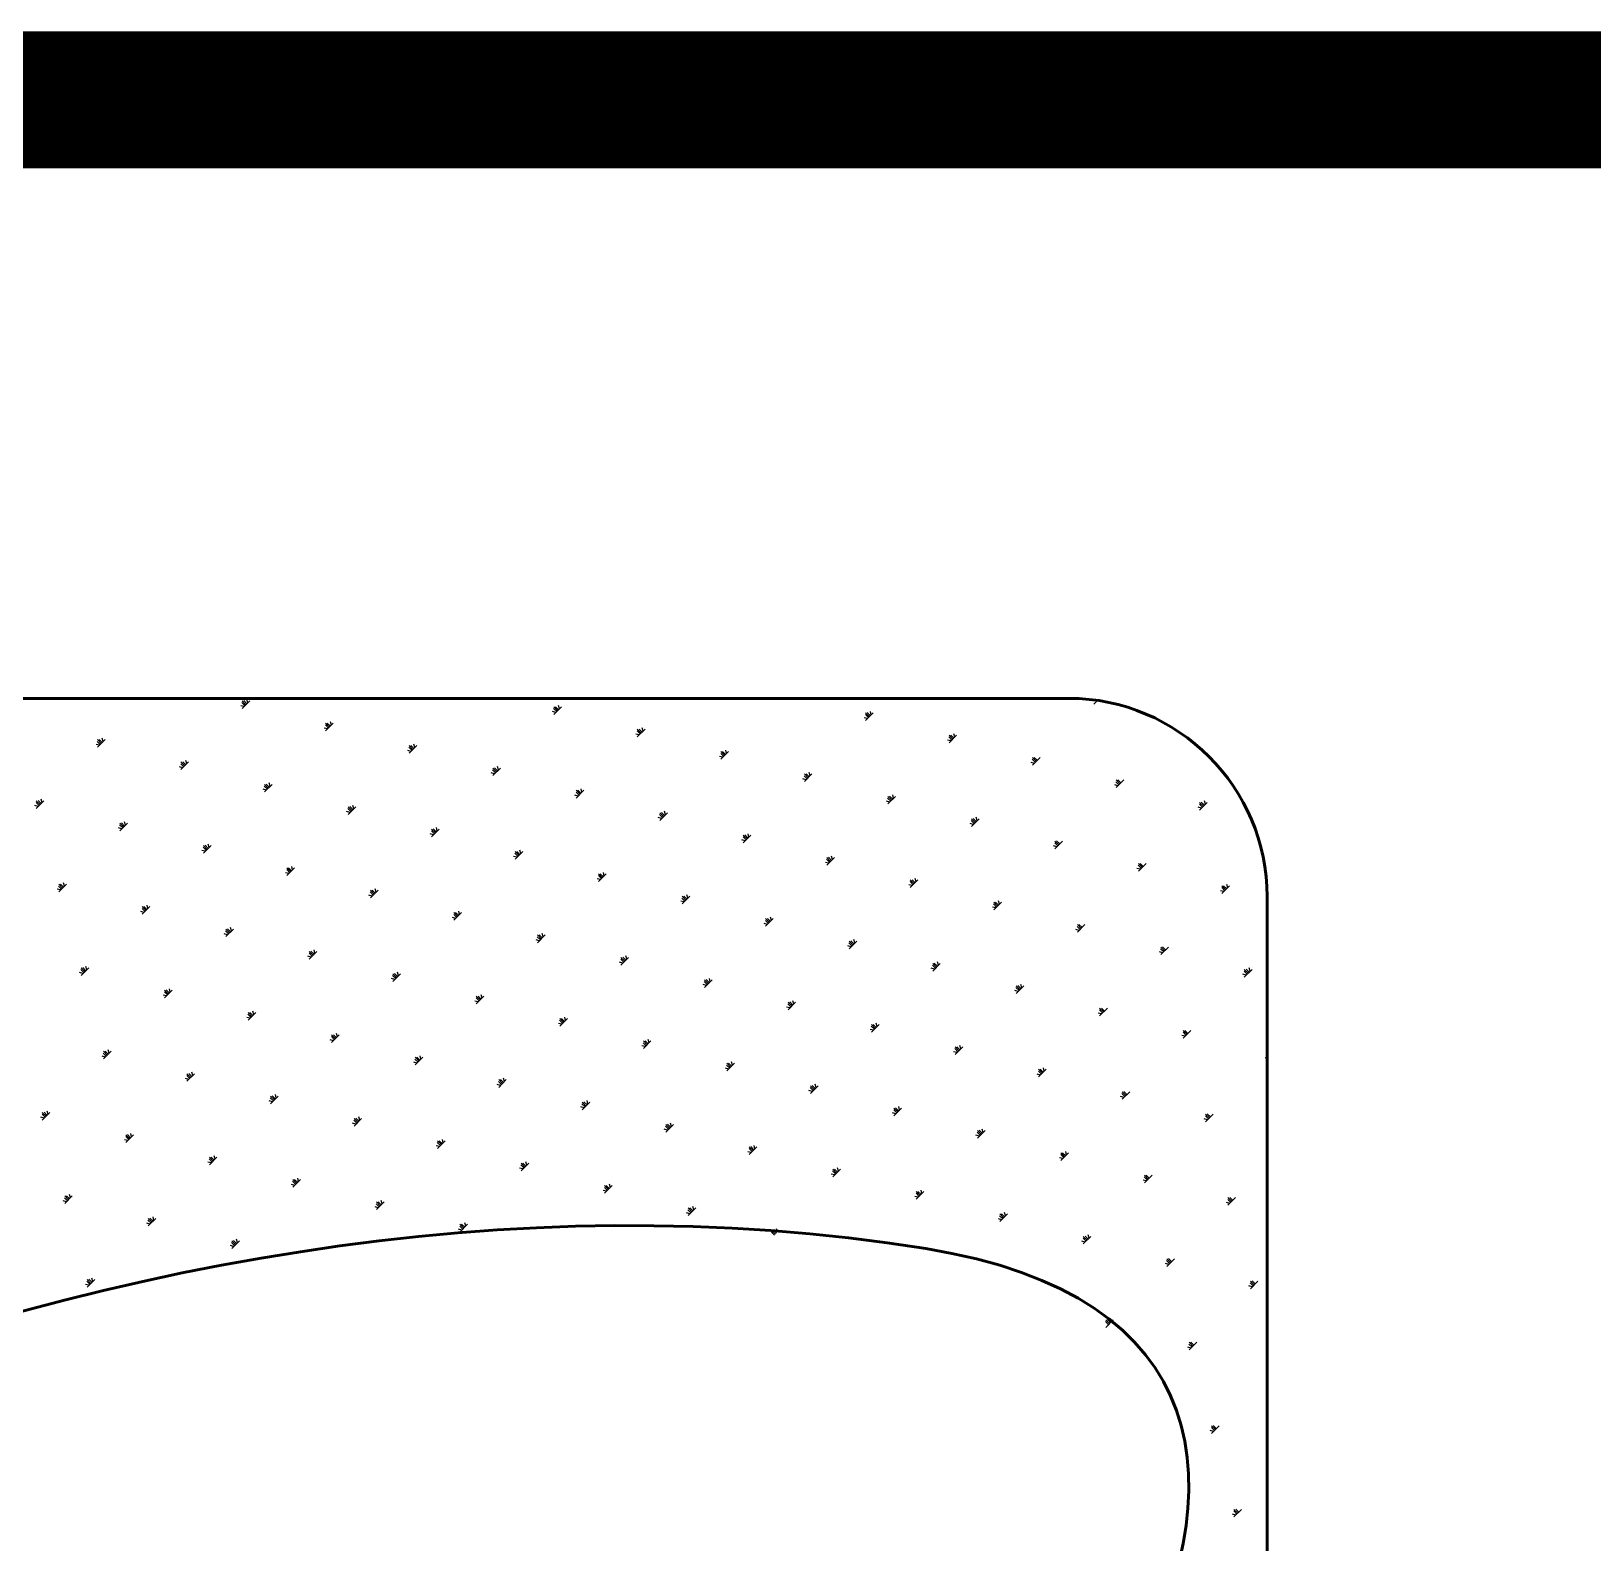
# Model space of a CAD drawing. Extents: x 54907 to 703237, y -798661 to -546661.
# Drawn here: x 250329 to 252036, y -738738 to -737086 of the extents above; entities that cross this region are included whole.
import ezdxf

# ---------------------------------------------------------------- set-up
doc = ezdxf.new("R2010")
doc.units = 0
doc.header["$LTSCALE"] = 1000
doc.header["$MEASUREMENT"] = 0
doc.layers.add('PUB_TITLE', color=4, linetype='Continuous')

msp = doc.modelspace()

# ---------------------------------------------------------------- linework, layer by layer
at = {"layer": 'PUB_TITLE', "color": 4}
for p, q in [((250561.5, -737824.5), (250557.8, -737823.5)), ((250562.5, -737823.4), (250559.2, -737820.1)), ((250563.5, -737822.4), (250559.4, -737818.2)), ((250559.4, -737826.6), (250567.7, -737818.2)), ((250564.6, -737821.3), (250561.2, -737818)), ((250565.6, -737820.3), (250564.7, -737816.6)), ((250902.1, -737831), (250898.5, -737830)), ((250903.2, -737830), (250899.8, -737826.6)), ((250904.2, -737828.9), (250900, -737824.8)), ((250900, -737833.1), (250908.4, -737824.8)), ((250905.2, -737827.9), (250901.9, -737824.6)), ((250906.3, -737826.9), (250905.3, -737823.2)), ((251244.9, -737835.5), (251240.7, -737831.3)), ((251240.7, -737839.7), (251249, -737831.3)), ((251245.9, -737834.4), (251242.6, -737831.1)), ((251247, -737833.4), (251246, -737829.8)), ((251490.1, -737821.8), (251494.1, -737817.7)), ((251493.2, -737818.6), (251492, -737817.4)), ((250652.7, -737848.9), (250649.1, -737848)), ((250653.8, -737847.9), (250650.4, -737844.5)), ((250654.8, -737846.8), (250650.6, -737842.7)), ((250650.6, -737851), (250659, -737842.7)), ((250655.9, -737845.8), (250652.5, -737842.5)), ((250656.9, -737844.8), (250655.9, -737841.1)), ((250995.5, -737853.4), (250991.3, -737849.2)), ((250991.3, -737857.6), (250999.7, -737849.2)), ((250996.5, -737852.4), (250993.2, -737849)), ((250997.6, -737851.3), (250996.6, -737847.7)), ((251242.8, -737837.6), (251239.1, -737836.6)), ((251243.8, -737836.5), (251240.5, -737833.2)), ((250403.4, -737866.8), (250399.7, -737865.9)), ((250404.4, -737865.8), (250401.1, -737862.5)), ((250405.4, -737864.7), (250401.3, -737860.6)), ((250401.3, -737868.9), (250409.6, -737860.6)), ((250406.5, -737863.7), (250403.1, -737860.4)), ((250407.5, -737862.7), (250406.5, -737859)), ((250748.2, -737869.2), (250747.2, -737865.6)), ((250993.4, -737855.5), (250989.7, -737854.5)), ((250994.4, -737854.4), (250991.1, -737851.1)), ((251334.1, -737862), (251330.4, -737861.1)), ((251335.1, -737861), (251331.8, -737857.7)), ((251336.1, -737860), (251332, -737855.8)), ((251332, -737864.1), (251340.3, -737855.8)), ((251337.2, -737858.9), (251333.8, -737855.6)), ((251338.2, -737857.9), (251337.3, -737854.2)), ((250498.8, -737887.1), (250497.8, -737883.5)), ((250744, -737873.4), (250740.4, -737872.4)), ((250745.1, -737872.3), (250741.7, -737869)), ((250746.1, -737871.3), (250741.9, -737867.1)), ((250741.9, -737875.5), (250750.3, -737867.1)), ((250747.1, -737870.3), (250743.8, -737866.9)), ((251084.7, -737879.9), (251081, -737879)), ((251085.7, -737878.9), (251082.4, -737875.6)), ((251086.8, -737877.9), (251082.6, -737873.7)), ((251082.6, -737882), (251090.9, -737873.7)), ((251087.8, -737876.8), (251084.5, -737873.5)), ((251088.9, -737875.8), (251087.9, -737872.1)), ((251426.4, -737885.5), (251423, -737882.1)), ((251427.4, -737884.4), (251423.2, -737880.2)), ((251423.2, -737888.6), (251431.6, -737880.2)), ((251428.5, -737883.4), (251425.1, -737880)), ((250494.6, -737891.3), (250491, -737890.3)), ((250495.7, -737890.3), (250492.3, -737886.9)), ((250496.7, -737889.2), (250492.5, -737885)), ((250492.5, -737893.4), (250500.9, -737885)), ((250497.8, -737888.2), (250494.4, -737884.8)), ((250835.3, -737897.8), (250831.6, -737896.9)), ((250836.3, -737896.8), (250833, -737893.5)), ((250837.4, -737895.8), (250833.2, -737891.6)), ((250833.2, -737899.9), (250841.6, -737891.6)), ((250838.4, -737894.7), (250835.1, -737891.4)), ((250839.5, -737893.7), (250838.5, -737890)), ((251177, -737903.4), (251173.7, -737900)), ((251178, -737902.3), (251173.9, -737898.1)), ((251173.9, -737906.5), (251182.2, -737898.1)), ((251179.1, -737901.3), (251175.7, -737897.9)), ((251180.1, -737900.2), (251179.2, -737896.6)), ((251425.3, -737886.5), (251421.7, -737885.5)), ((250585.9, -737915.8), (250582.3, -737914.8)), ((250587, -737914.7), (250583.6, -737911.4)), ((250588, -737913.7), (250583.8, -737909.5)), ((250583.8, -737917.8), (250592.2, -737909.5)), ((250589, -737912.6), (250585.7, -737909.3)), ((250590.1, -737911.6), (250589.1, -737907.9)), ((250928.7, -737920.2), (250924.5, -737916)), ((250924.5, -737924.4), (250932.8, -737916)), ((250929.7, -737919.2), (250926.4, -737915.8)), ((250930.7, -737918.1), (250929.8, -737914.5)), ((251176, -737904.4), (251172.3, -737903.4)), ((251516.6, -737911), (251513, -737910)), ((251517.7, -737909.9), (251514.3, -737906.6)), ((251518.7, -737908.9), (251514.5, -737904.7)), ((251514.5, -737913), (251522.9, -737904.7)), ((251519.7, -737907.8), (251516.4, -737904.5)), ((250336.5, -737933.7), (250332.9, -737932.7)), ((250337.6, -737932.6), (250334.2, -737929.3)), ((250338.6, -737931.6), (250334.4, -737927.4)), ((250334.4, -737935.7), (250342.8, -737927.4)), ((250339.7, -737930.5), (250336.3, -737927.2)), ((250340.7, -737929.5), (250339.7, -737925.8)), ((250679.3, -737938.1), (250675.1, -737933.9)), ((250675.1, -737942.3), (250683.5, -737933.9)), ((250680.3, -737937.1), (250677, -737933.7)), ((250681.4, -737936), (250680.4, -737932.4)), ((250926.6, -737922.3), (250922.9, -737921.3)), ((250927.6, -737921.3), (250924.3, -737917.9)), ((251267.2, -737928.9), (251263.6, -737927.9)), ((251268.3, -737927.8), (251264.9, -737924.5)), ((251269.3, -737926.8), (251265.1, -737922.6)), ((251265.1, -737930.9), (251273.5, -737922.6)), ((251270.4, -737925.7), (251267, -737922.4)), ((251271.4, -737924.7), (251270.4, -737921)), ((251607.9, -737935.4), (251604.2, -737934.4)), ((251608.9, -737934.4), (251605.6, -737931)), ((251610, -737933.3), (251605.8, -737929.2)), ((251605.8, -737937.5), (251614.2, -737929.2)), ((251611, -737932.3), (251607.7, -737928.9)), ((251612.1, -737931.2), (251611.1, -737927.6)), ((250429.9, -737956), (250425.7, -737951.9)), ((250425.7, -737960.2), (250434.1, -737951.9)), ((250430.9, -737955), (250427.6, -737951.6)), ((250432, -737953.9), (250431, -737950.3)), ((250677.2, -737940.2), (250673.5, -737939.2)), ((250678.2, -737939.2), (250674.9, -737935.8)), ((251017.9, -737946.8), (251014.2, -737945.8)), ((251018.9, -737945.7), (251015.6, -737942.4)), ((251019.9, -737944.7), (251015.8, -737940.5)), ((251015.8, -737948.9), (251024.1, -737940.5)), ((251021, -737943.6), (251017.6, -737940.3)), ((251022, -737942.6), (251021.1, -737938.9)), ((251359.6, -737952.3), (251356.2, -737948.9)), ((251360.6, -737951.2), (251356.4, -737947.1)), ((251356.4, -737955.4), (251364.8, -737947.1)), ((251361.6, -737950.2), (251358.3, -737946.8)), ((251362.7, -737949.1), (251361.7, -737945.5)), ((250427.8, -737958.1), (250424.2, -737957.1)), ((250428.9, -737957.1), (250425.5, -737953.7)), ((250768.5, -737964.7), (250764.8, -737963.7)), ((250769.5, -737963.6), (250766.2, -737960.3)), ((250770.6, -737962.6), (250766.4, -737958.4)), ((250766.4, -737966.8), (250774.7, -737958.4)), ((250771.6, -737961.5), (250768.3, -737958.2)), ((250772.6, -737960.5), (250771.7, -737956.8)), ((251110.2, -737970.2), (251106.8, -737966.8)), ((251111.2, -737969.1), (251107, -737965)), ((251107, -737973.3), (251115.4, -737965)), ((251112.3, -737968.1), (251108.9, -737964.8)), ((251113.3, -737967), (251112.3, -737963.4)), ((251358.5, -737953.3), (251354.9, -737952.3)), ((250519.1, -737982.6), (250515.4, -737981.6)), ((250520.1, -737981.5), (250516.8, -737978.2)), ((250521.2, -737980.5), (250517, -737976.3)), ((250517, -737984.7), (250525.4, -737976.3)), ((250522.2, -737979.4), (250518.9, -737976.1)), ((250523.3, -737978.4), (250522.3, -737974.7)), ((250860.8, -737988.1), (250857.5, -737984.7)), ((250861.8, -737987), (250857.7, -737982.9)), ((250857.7, -737991.2), (250866, -737982.9)), ((250862.9, -737986), (250859.5, -737982.7)), ((250863.9, -737985), (250862.9, -737981.3)), ((251109.1, -737971.2), (251105.5, -737970.2)), ((251449.8, -737977.8), (251446.1, -737976.8)), ((251450.8, -737976.7), (251447.5, -737973.4)), ((251451.9, -737975.7), (251447.7, -737971.5)), ((251447.7, -737979.9), (251456.1, -737971.5)), ((251452.9, -737974.6), (251449.6, -737971.3)), ((250611.4, -738006), (250608.1, -738002.6)), ((250612.5, -738004.9), (250608.3, -738000.8)), ((250608.3, -738009.1), (250616.6, -738000.8)), ((250613.5, -738003.9), (250610.2, -738000.6)), ((250614.5, -738002.9), (250613.6, -737999.2)), ((250859.8, -737989.1), (250856.1, -737988.2)), ((251200.4, -737995.7), (251196.8, -737994.7)), ((251201.5, -737994.6), (251198.1, -737991.3)), ((251202.5, -737993.6), (251198.3, -737989.4)), ((251198.3, -737997.8), (251206.7, -737989.4)), ((251203.5, -737992.6), (251200.2, -737989.2)), ((251204.6, -737991.5), (251203.6, -737987.9)), ((251541.1, -738002.2), (251537.4, -738001.3)), ((251542.1, -738001.2), (251538.8, -737997.9)), ((251543.2, -738000.1), (251539, -737996)), ((251539, -738004.3), (251547.3, -737996)), ((251544.2, -737999.1), (251540.9, -737995.8)), ((250363.1, -738022.9), (250358.9, -738018.7)), ((250358.9, -738027), (250367.3, -738018.7)), ((250364.1, -738021.8), (250360.8, -738018.5)), ((250365.2, -738020.8), (250364.2, -738017.1)), ((250610.4, -738007), (250606.7, -738006.1)), ((250951, -738013.6), (250947.4, -738012.6)), ((250952.1, -738012.5), (250948.7, -738009.2)), ((250953.1, -738011.5), (250948.9, -738007.3)), ((250948.9, -738015.7), (250957.3, -738007.3)), ((250954.2, -738010.5), (250950.8, -738007.1)), ((250955.2, -738009.4), (250954.2, -738005.8)), ((251291.7, -738020.1), (251288, -738019.2)), ((251292.7, -738019.1), (251289.4, -738015.8)), ((251293.8, -738018.1), (251289.6, -738013.9)), ((251289.6, -738022.2), (251298, -738013.9)), ((251294.8, -738017), (251291.5, -738013.7)), ((251295.9, -738016), (251294.9, -738012.3)), ((251635.5, -738023.6), (251632.1, -738020.2)), ((251636.5, -738022.5), (251635.6, -738018.9)), ((250361, -738024.9), (250357.3, -738024)), ((250362, -738023.9), (250358.7, -738020.6)), ((250701.6, -738031.5), (250698, -738030.5)), ((250702.7, -738030.4), (250699.4, -738027.1)), ((250703.7, -738029.4), (250699.6, -738025.2)), ((250699.6, -738033.6), (250707.9, -738025.2)), ((250704.8, -738028.4), (250701.4, -738025)), ((250705.8, -738027.3), (250704.8, -738023.7)), ((251042.3, -738038), (251038.7, -738037.1)), ((251043.4, -738037), (251040, -738033.7)), ((251044.4, -738036), (251040.2, -738031.8)), ((251040.2, -738040.1), (251048.6, -738031.8)), ((251045.4, -738034.9), (251042.1, -738031.6)), ((251046.5, -738033.9), (251045.5, -738030.2)), ((251387.1, -738040.4), (251386.2, -738036.8)), ((251632.4, -738026.7), (251628.7, -738025.7)), ((251633.4, -738025.7), (251630.1, -738022.3)), ((251634.4, -738024.6), (251630.3, -738020.4)), ((251630.3, -738028.8), (251638.6, -738020.4)), ((250452.3, -738049.4), (250448.6, -738048.4)), ((250453.3, -738048.4), (250450, -738045)), ((250454.4, -738047.3), (250450.2, -738043.1)), ((250450.2, -738051.5), (250458.5, -738043.1)), ((250455.4, -738046.3), (250452.1, -738042.9)), ((250456.4, -738045.2), (250455.5, -738041.6)), ((250794, -738054.9), (250790.6, -738051.6)), ((250795, -738053.9), (250790.8, -738049.7)), ((250790.8, -738058), (250799.2, -738049.7)), ((250796.1, -738052.8), (250792.7, -738049.5)), ((250797.1, -738051.8), (250796.1, -738048.1)), ((251383, -738044.6), (251379.3, -738043.6)), ((251384, -738043.6), (251380.7, -738040.2)), ((251385.1, -738042.5), (251380.9, -738038.3)), ((251380.9, -738046.7), (251389.2, -738038.3)), ((251386.1, -738041.5), (251382.8, -738038.1)), ((250544.6, -738072.8), (250541.3, -738069.5)), ((250545.6, -738071.8), (250541.5, -738067.6)), ((250541.5, -738075.9), (250549.8, -738067.6)), ((250546.7, -738070.7), (250543.3, -738067.4)), ((250547.7, -738069.7), (250546.7, -738066)), ((250792.9, -738056), (250789.3, -738055)), ((251133.6, -738062.5), (251129.9, -738061.5)), ((251134.6, -738061.5), (251131.3, -738058.1)), ((251135.7, -738060.4), (251131.5, -738056.2)), ((251131.5, -738064.6), (251139.9, -738056.2)), ((251136.7, -738059.4), (251133.4, -738056)), ((251137.8, -738058.3), (251136.8, -738054.7)), ((251474.3, -738069.1), (251470.6, -738068.1)), ((251475.3, -738068), (251472, -738064.7)), ((251476.3, -738067), (251472.2, -738062.8)), ((251472.2, -738071.1), (251480.5, -738062.8)), ((251477.4, -738065.9), (251474, -738062.6)), ((250543.5, -738073.9), (250539.9, -738072.9)), ((250884.2, -738080.4), (250880.6, -738079.4)), ((250885.3, -738079.4), (250881.9, -738076)), ((250886.3, -738078.3), (250882.1, -738074.1)), ((250882.1, -738082.5), (250890.5, -738074.1)), ((250887.3, -738077.3), (250884, -738073.9)), ((250888.4, -738076.2), (250887.4, -738072.6)), ((251224.9, -738087), (251221.2, -738086)), ((251225.9, -738085.9), (251222.6, -738082.6)), ((251227, -738084.9), (251222.8, -738080.7)), ((251222.8, -738089.1), (251231.1, -738080.7)), ((251228, -738083.8), (251224.7, -738080.5)), ((251229, -738082.8), (251228.1, -738079.1)), ((251567.6, -738091.4), (251563.4, -738087.3)), ((251563.4, -738095.6), (251571.8, -738087.3)), ((251568.7, -738090.4), (251565.3, -738087)), ((250634.8, -738098.3), (250631.2, -738097.3)), ((250635.9, -738097.3), (250632.5, -738093.9)), ((250636.9, -738096.2), (250632.7, -738092)), ((250632.7, -738100.4), (250641.1, -738092)), ((250638, -738095.2), (250634.6, -738091.8)), ((250639, -738094.1), (250638, -738090.5)), ((250975.5, -738104.9), (250971.8, -738103.9)), ((250976.5, -738103.8), (250973.2, -738100.5)), ((250977.6, -738102.8), (250973.4, -738098.6)), ((250973.4, -738107), (250981.8, -738098.6)), ((250978.6, -738101.7), (250975.3, -738098.4)), ((250979.7, -738100.7), (250978.7, -738097)), ((251318.2, -738109.3), (251314.1, -738105.2)), ((251314.1, -738113.5), (251322.4, -738105.2)), ((251319.3, -738108.3), (251315.9, -738104.9)), ((251320.3, -738107.2), (251319.3, -738103.6)), ((251565.5, -738093.5), (251561.9, -738092.5)), ((251566.6, -738092.5), (251563.2, -738089.1)), ((250385.4, -738116.2), (250381.8, -738115.2)), ((250386.5, -738115.2), (250383.1, -738111.8)), ((250387.5, -738114.1), (250383.4, -738110)), ((250383.4, -738118.3), (250391.7, -738110)), ((250388.6, -738113.1), (250385.2, -738109.7)), ((250389.6, -738112), (250388.6, -738108.4)), ((250726.1, -738122.8), (250722.5, -738121.8)), ((250727.2, -738121.7), (250723.8, -738118.4)), ((250728.2, -738120.7), (250724, -738116.5)), ((250724, -738124.9), (250732.4, -738116.5)), ((250729.2, -738119.6), (250725.9, -738116.3)), ((250730.3, -738118.6), (250729.3, -738114.9)), ((251070.9, -738125.1), (251070, -738121.5)), ((251316.2, -738111.4), (251312.5, -738110.4)), ((251317.2, -738110.4), (251313.9, -738107)), ((251656.8, -738118), (251653.2, -738117)), ((251657.9, -738116.9), (251654.5, -738113.6)), ((251658.9, -738115.9), (251654.7, -738111.7)), ((251654.7, -738120.1), (251663.1, -738111.7)), ((251659.9, -738114.8), (251656.6, -738111.5)), ((251661, -738113.8), (251660, -738110.1)), ((250476.7, -738140.7), (250473.1, -738139.7)), ((250477.8, -738139.6), (250474.4, -738136.3)), ((250478.8, -738138.6), (250474.6, -738134.4)), ((250474.6, -738142.8), (250483, -738134.4)), ((250479.9, -738137.5), (250476.5, -738134.2)), ((250480.9, -738136.5), (250479.9, -738132.8)), ((250821.6, -738143.1), (250820.6, -738139.4)), ((251066.8, -738129.3), (251063.1, -738128.3)), ((251067.8, -738128.3), (251064.5, -738124.9)), ((251068.9, -738127.2), (251064.7, -738123.1)), ((251064.7, -738131.4), (251073, -738123.1)), ((251069.9, -738126.2), (251066.6, -738122.9)), ((251407.4, -738135.9), (251403.8, -738134.9)), ((251408.5, -738134.8), (251405.1, -738131.5)), ((251409.5, -738133.8), (251405.3, -738129.6)), ((251405.3, -738138), (251413.7, -738129.6)), ((251410.6, -738132.7), (251407.2, -738129.4)), ((251411.6, -738131.7), (251410.6, -738128.1)), ((250817.4, -738147.2), (250813.7, -738146.3)), ((250818.4, -738146.2), (250815.1, -738142.8)), ((250819.5, -738145.1), (250815.3, -738141)), ((250815.3, -738149.3), (250823.7, -738141)), ((250820.5, -738144.1), (250817.2, -738140.8)), ((251158, -738153.8), (251154.4, -738152.8)), ((251159.1, -738152.7), (251155.8, -738149.4)), ((251160.1, -738151.7), (251156, -738147.5)), ((251156, -738155.9), (251164.3, -738147.5)), ((251161.2, -738150.7), (251157.8, -738147.3)), ((251162.2, -738149.6), (251161.2, -738146)), ((251499.8, -738159.3), (251496.4, -738156)), ((251500.8, -738158.2), (251496.6, -738154.1)), ((251496.6, -738162.4), (251505, -738154.1)), ((251501.8, -738157.2), (251498.5, -738153.9)), ((250568, -738165.1), (250564.4, -738164.2)), ((250569.1, -738164.1), (250565.7, -738160.8)), ((250570.1, -738163), (250565.9, -738158.9)), ((250565.9, -738167.2), (250574.3, -738158.9)), ((250571.1, -738162), (250567.8, -738158.7)), ((250572.2, -738161), (250571.2, -738157.3)), ((250908.7, -738171.7), (250905, -738170.7)), ((250909.7, -738170.6), (250906.4, -738167.3)), ((250910.8, -738169.6), (250906.6, -738165.4)), ((250906.6, -738173.8), (250914.9, -738165.4)), ((250911.8, -738168.6), (250908.5, -738165.2)), ((250912.8, -738167.5), (250911.9, -738163.9)), ((251251.4, -738176.2), (251247.2, -738172)), ((251247.2, -738180.3), (251255.6, -738172)), ((251252.5, -738175.1), (251249.1, -738171.8)), ((251253.5, -738174.1), (251252.5, -738170.4)), ((251498.7, -738160.3), (251495.1, -738159.4)), ((250659.3, -738189.6), (250655.6, -738188.6)), ((250660.3, -738188.5), (250657, -738185.2)), ((250661.4, -738187.5), (250657.2, -738183.3)), ((250657.2, -738191.7), (250665.6, -738183.3)), ((250662.4, -738186.5), (250659.1, -738183.1)), ((250663.5, -738185.4), (250662.5, -738181.8)), ((251002, -738194.1), (250997.9, -738189.9)), ((250997.9, -738198.2), (251006.2, -738189.9)), ((251003.1, -738193), (250999.7, -738189.7)), ((251004.1, -738192), (251003.1, -738188.3)), ((251249.3, -738178.2), (251245.7, -738177.3)), ((251250.4, -738177.2), (251247, -738173.9)), ((251590, -738184.8), (251586.3, -738183.8)), ((251591, -738183.8), (251587.7, -738180.4)), ((251592.1, -738182.7), (251587.9, -738178.5)), ((251587.9, -738186.9), (251596.3, -738178.5)), ((251593.1, -738181.7), (251589.8, -738178.3)), ((250409.9, -738207.5), (250406.3, -738206.5)), ((250410.9, -738206.5), (250407.6, -738203.1)), ((250412, -738205.4), (250407.8, -738201.2)), ((250407.8, -738209.6), (250416.2, -738201.2)), ((250413, -738204.4), (250409.7, -738201)), ((250414.1, -738203.3), (250413.1, -738199.7)), ((250752.7, -738212), (250748.5, -738207.8)), ((250748.5, -738216.1), (250756.8, -738207.8)), ((250753.7, -738210.9), (250750.4, -738207.6)), ((250754.7, -738209.9), (250753.8, -738206.2)), ((250999.9, -738196.1), (250996.3, -738195.2)), ((251001, -738195.1), (250997.7, -738191.8)), ((251340.6, -738202.7), (251337, -738201.7)), ((251341.7, -738201.7), (251338.3, -738198.3)), ((251342.7, -738200.6), (251338.5, -738196.4)), ((251338.5, -738204.8), (251346.9, -738196.4)), ((251343.7, -738199.6), (251340.4, -738196.2)), ((251344.8, -738198.5), (251343.8, -738194.9)), ((251679.7, -738205.6), (251679, -738204.9)), ((251679.7, -738203.6), (251679.2, -738203)), ((250505.4, -738227.8), (250504.4, -738224.1)), ((250750.6, -738214.1), (250746.9, -738213.1)), ((250751.6, -738213), (250748.3, -738209.7)), ((251091.2, -738220.6), (251087.6, -738219.6)), ((251092.3, -738219.6), (251088.9, -738216.2)), ((251093.3, -738218.5), (251089.1, -738214.3)), ((251089.1, -738222.7), (251097.5, -738214.3)), ((251094.4, -738217.5), (251091, -738214.1)), ((251095.4, -738216.4), (251094.4, -738212.8)), ((251432.9, -738226.1), (251429.6, -738222.8)), ((251434, -738225.1), (251429.8, -738220.9)), ((251429.8, -738229.2), (251438.2, -738220.9)), ((251435, -738224), (251431.7, -738220.7)), ((251436.1, -738223), (251435.1, -738219.3)), ((251679.7, -738208.8), (251677.6, -738208.3)), ((251679.2, -738211.3), (251679.7, -738210.8)), ((250501.2, -738232), (250497.5, -738231)), ((250502.2, -738230.9), (250498.9, -738227.6)), ((250503.3, -738229.9), (250499.1, -738225.7)), ((250499.1, -738234), (250507.4, -738225.7)), ((250504.3, -738228.8), (250501, -738225.5)), ((250841.8, -738238.5), (250838.2, -738237.5)), ((250842.9, -738237.5), (250839.5, -738234.1)), ((250843.9, -738236.4), (250839.8, -738232.2)), ((250839.8, -738240.6), (250848.1, -738232.2)), ((250845, -738235.4), (250841.6, -738232)), ((250846, -738234.3), (250845, -738230.7)), ((251183.6, -738244), (251180.2, -738240.7)), ((251184.6, -738243), (251180.4, -738238.8)), ((251180.4, -738247.2), (251188.8, -738238.8)), ((251185.6, -738241.9), (251182.3, -738238.6)), ((251186.7, -738240.9), (251185.7, -738237.2)), ((251431.9, -738227.2), (251428.2, -738226.2)), ((250592.5, -738256.4), (250588.8, -738255.4)), ((250593.5, -738255.4), (250590.2, -738252)), ((250594.6, -738254.3), (250590.4, -738250.2)), ((250590.4, -738258.5), (250598.7, -738250.2)), ((250595.6, -738253.3), (250592.3, -738249.9)), ((250596.6, -738252.2), (250595.7, -738248.6)), ((250934.2, -738261.9), (250930.8, -738258.6)), ((250935.2, -738260.9), (250931, -738256.7)), ((250931, -738265.1), (250939.4, -738256.7)), ((250936.3, -738259.8), (250932.9, -738256.5)), ((250937.3, -738258.8), (250936.3, -738255.1)), ((251182.5, -738245.1), (251178.9, -738244.1)), ((251523.2, -738251.6), (251519.5, -738250.6)), ((251524.2, -738250.6), (251520.9, -738247.2)), ((251525.3, -738249.5), (251521.1, -738245.4)), ((251521.1, -738253.7), (251529.4, -738245.4)), ((251526.3, -738248.5), (251523, -738245.1)), ((250343.1, -738274.3), (250339.4, -738273.3)), ((250344.1, -738273.3), (250340.8, -738269.9)), ((250345.2, -738272.2), (250341, -738268.1)), ((250341, -738276.4), (250349.3, -738268.1)), ((250346.2, -738271.2), (250342.9, -738267.8)), ((250347.3, -738270.1), (250346.3, -738266.5)), ((250685.8, -738278.8), (250681.7, -738274.6)), ((250681.7, -738283), (250690, -738274.6)), ((250686.9, -738277.7), (250683.5, -738274.4)), ((250687.9, -738276.7), (250686.9, -738273)), ((250933.1, -738263), (250929.5, -738262)), ((251273.8, -738269.5), (251270.1, -738268.5)), ((251274.8, -738268.5), (251271.5, -738265.1)), ((251275.9, -738267.4), (251271.7, -738263.3)), ((251271.7, -738271.6), (251280.1, -738263.3)), ((251276.9, -738266.4), (251273.6, -738263)), ((251278, -738265.3), (251277, -738261.7)), ((251614.4, -738276.1), (251610.8, -738275.1)), ((251615.5, -738275), (251612.2, -738271.7)), ((251616.5, -738274), (251612.4, -738269.8)), ((251612.4, -738278.2), (251620.7, -738269.8)), ((251617.6, -738272.9), (251614.2, -738269.6)), ((250436.5, -738296.7), (250432.3, -738292.5)), ((250432.3, -738300.9), (250440.6, -738292.5)), ((250437.5, -738295.6), (250434.2, -738292.3)), ((250438.5, -738294.6), (250437.6, -738291)), ((250683.7, -738280.9), (250680.1, -738279.9)), ((250684.8, -738279.8), (250681.4, -738276.5)), ((251024.4, -738287.4), (251020.8, -738286.4)), ((251025.5, -738286.4), (251022.1, -738283)), ((251026.5, -738285.3), (251022.3, -738281.2)), ((251022.3, -738289.5), (251030.7, -738281.2)), ((251027.5, -738284.3), (251024.2, -738281)), ((251028.6, -738283.3), (251027.6, -738279.6)), ((251365.1, -738294), (251361.4, -738293)), ((251366.1, -738292.9), (251362.8, -738289.6)), ((251367.2, -738291.9), (251363, -738287.7)), ((251363, -738296.1), (251371.3, -738287.7)), ((251368.2, -738290.8), (251364.9, -738287.5)), ((251369.2, -738289.8), (251368.3, -738286.2)), ((250434.4, -738298.8), (250430.7, -738297.8)), ((250435.4, -738297.7), (250432.1, -738294.4)), ((250775, -738305.3), (250771.4, -738304.4)), ((250776.1, -738304.3), (250772.7, -738300.9)), ((250777.1, -738303.2), (250772.9, -738299.1)), ((250772.9, -738307.4), (250781.3, -738299.1)), ((250778.2, -738302.2), (250774.8, -738298.9)), ((250779.2, -738301.2), (250778.2, -738297.5)), ((251116.7, -738310.8), (251113.4, -738307.5)), ((251117.8, -738309.8), (251113.6, -738305.6)), ((251113.6, -738314), (251122, -738305.6)), ((251118.8, -738308.8), (251115.5, -738305.4)), ((251119.9, -738307.7), (251118.9, -738304.1)), ((250525.6, -738323.2), (250522, -738322.3)), ((250526.7, -738322.2), (250523.3, -738318.9)), ((250527.7, -738321.1), (250523.6, -738317)), ((250523.6, -738325.3), (250531.9, -738317)), ((250528.8, -738320.1), (250525.4, -738316.8)), ((250529.8, -738319.1), (250528.8, -738315.4)), ((250867.3, -738328.7), (250864, -738325.4)), ((250868.4, -738327.7), (250864.2, -738323.5)), ((250864.2, -738331.9), (250872.6, -738323.5)), ((250869.4, -738326.7), (250866.1, -738323.3)), ((250870.5, -738325.6), (250869.5, -738322)), ((251115.7, -738311.9), (251112, -738310.9)), ((251456.3, -738318.4), (251452.7, -738317.5)), ((251457.4, -738317.4), (251454.1, -738314.1)), ((251458.4, -738316.4), (251454.3, -738312.2)), ((251454.3, -738320.5), (251462.6, -738312.2)), ((251459.5, -738315.3), (251456.1, -738312)), ((251460.5, -738314.3), (251459.5, -738310.6)), ((250618, -738346.7), (250614.6, -738343.3)), ((250619, -738345.6), (250614.8, -738341.4)), ((250614.8, -738349.8), (250623.2, -738341.4)), ((250620.1, -738344.6), (250616.7, -738341.2)), ((250621.1, -738343.5), (250620.1, -738339.9)), ((250866.3, -738329.8), (250862.7, -738328.8)), ((251207, -738336.3), (251203.3, -738335.4)), ((251208, -738335.3), (251204.7, -738332)), ((251209.1, -738334.3), (251204.9, -738330.1)), ((251204.9, -738338.4), (251213.2, -738330.1)), ((251210.1, -738333.2), (251206.8, -738329.9)), ((251211.1, -738332.2), (251210.2, -738328.5)), ((251547.6, -738342.9), (251544, -738341.9)), ((251548.7, -738341.9), (251545.3, -738338.5)), ((251549.7, -738340.8), (251545.5, -738336.6)), ((251545.5, -738345), (251553.9, -738336.6)), ((251550.8, -738339.8), (251547.4, -738336.4)), ((250368.6, -738364.6), (250365.2, -738361.2)), ((250369.6, -738363.5), (250365.5, -738359.3)), ((250365.5, -738367.7), (250373.8, -738359.3)), ((250370.7, -738362.5), (250367.3, -738359.1)), ((250371.7, -738361.4), (250370.7, -738357.8)), ((250616.9, -738347.7), (250613.3, -738346.7)), ((250957.6, -738354.2), (250953.9, -738353.3)), ((250958.6, -738353.2), (250955.3, -738349.9)), ((250959.7, -738352.2), (250955.5, -738348)), ((250955.5, -738356.3), (250963.8, -738348)), ((250960.7, -738351.1), (250957.4, -738347.8)), ((250961.8, -738350.1), (250960.8, -738346.4)), ((251298.2, -738360.8), (251294.6, -738359.8)), ((251299.3, -738359.8), (251295.9, -738356.4)), ((251300.3, -738358.7), (251296.2, -738354.5)), ((251296.2, -738362.9), (251304.5, -738354.5)), ((251301.4, -738357.7), (251298, -738354.3)), ((251302.4, -738356.6), (251301.4, -738353)), ((251641, -738365.3), (251636.8, -738361.1)), ((251636.8, -738369.4), (251645.2, -738361.1)), ((251642, -738364.2), (251638.7, -738360.9)), ((250367.5, -738365.6), (250363.9, -738364.6)), ((250708.2, -738372.2), (250704.6, -738371.2)), ((250709.2, -738371.1), (250705.9, -738367.8)), ((250710.3, -738370.1), (250706.1, -738365.9)), ((250706.1, -738374.2), (250714.5, -738365.9)), ((250711.3, -738369), (250708, -738365.7)), ((250712.4, -738368), (250711.4, -738364.3)), ((251048.9, -738378.7), (251045.2, -738377.7)), ((251049.9, -738377.7), (251046.6, -738374.3)), ((251051, -738376.6), (251046.8, -738372.4)), ((251046.8, -738380.8), (251055.1, -738372.4)), ((251052, -738375.6), (251048.7, -738372.2)), ((251053, -738374.5), (251052.1, -738370.9)), ((251393.7, -738381.1), (251392.7, -738377.4)), ((251638.9, -738367.4), (251635.3, -738366.4)), ((251640, -738366.3), (251636.6, -738363)), ((250458.8, -738390.1), (250455.2, -738389.1)), ((250459.9, -738389), (250456.5, -738385.7)), ((250460.9, -738388), (250456.7, -738383.8)), ((250456.7, -738392.1), (250465.1, -738383.8)), ((250462, -738386.9), (250458.6, -738383.6)), ((250463, -738385.9), (250462, -738382.2)), ((250799.5, -738396.6), (250795.8, -738395.6)), ((250800.5, -738395.6), (250797.2, -738392.2)), ((250801.6, -738394.5), (250797.4, -738390.3)), ((250797.4, -738398.7), (250805.7, -738390.3)), ((250802.6, -738393.5), (250799.3, -738390.1)), ((250803.7, -738392.4), (250802.7, -738388.8)), ((251144, -738397.7), (251143.3, -738395.3)), ((251389.5, -738385.3), (251385.9, -738384.3)), ((251390.6, -738384.2), (251387.2, -738380.9)), ((251391.6, -738383.2), (251387.4, -738379)), ((251387.4, -738387.3), (251395.8, -738379)), ((251392.7, -738382.1), (251389.3, -738378.8)), ((250551.1, -738413.5), (250547.8, -738410.1)), ((250552.2, -738412.4), (250548, -738408.3)), ((250548, -738416.6), (250556.4, -738408.3)), ((250553.2, -738411.4), (250549.9, -738408)), ((250554.3, -738410.3), (250553.3, -738406.7)), ((251141.2, -738402.1), (251137.8, -738398.8)), ((251142.2, -738401.1), (251138.1, -738396.9)), ((251143.3, -738400), (251139.9, -738396.7)), ((251145.5, -738397.8), (251146.4, -738396.9)), ((251480.8, -738409.7), (251477.2, -738408.7)), ((251481.9, -738408.7), (251478.5, -738405.3)), ((251482.9, -738407.6), (251478.7, -738403.5)), ((251478.7, -738411.8), (251487.1, -738403.5)), ((251483.9, -738406.6), (251480.6, -738403.2)), ((251485, -738405.5), (251484, -738401.9)), ((250550.1, -738414.5), (250546.5, -738413.5)), ((251573.1, -738433.1), (251569.8, -738429.8)), ((251574.2, -738432.1), (251570, -738427.9)), ((251570, -738436.3), (251578.4, -738427.9)), ((251575.2, -738431), (251571.9, -738427.7)), ((251572.1, -738434.2), (251568.4, -738433.2)), ((250392, -738456.9), (250388.3, -738455.9)), ((250393, -738455.8), (250389.7, -738452.5)), ((250394.1, -738454.8), (250389.9, -738450.6)), ((250389.9, -738459), (250398.3, -738450.6)), ((250395.1, -738453.7), (250391.8, -738450.4)), ((250396.2, -738452.7), (250395.2, -738449.1)), ((251663.4, -738458.6), (251659.7, -738457.7)), ((251664.4, -738457.6), (251661.1, -738454.3)), ((251665.5, -738456.5), (251661.3, -738452.4)), ((251661.3, -738460.7), (251669.6, -738452.4)), ((251666.5, -738455.5), (251663.2, -738452.2)), ((251506.3, -738500), (251503, -738496.6)), ((251507.4, -738498.9), (251503.2, -738494.7)), ((251503.2, -738503.1), (251511.5, -738494.7)), ((251508.4, -738497.9), (251505.1, -738494.5)), ((251509.4, -738496.8), (251508.5, -738493.2)), ((251596.5, -738525.5), (251592.9, -738524.5)), ((251597.6, -738524.4), (251594.2, -738521.1)), ((251598.6, -738523.4), (251594.5, -738519.2)), ((251594.5, -738527.5), (251602.8, -738519.2)), ((251599.7, -738522.3), (251596.3, -738519)), ((251621, -738616.7), (251617.4, -738615.8)), ((251622, -738615.7), (251618.7, -738612.4)), ((251623.1, -738614.6), (251618.9, -738610.5)), ((251618.9, -738618.8), (251627.3, -738610.5)), ((251624.1, -738613.6), (251620.8, -738610.3)), ((251647.5, -738705.9), (251643.4, -738701.8)), ((251643.4, -738710.1), (251651.7, -738701.8)), ((251648.6, -738704.9), (251645.3, -738701.5)), ((251645.5, -738708), (251641.8, -738707)), ((251646.5, -738707), (251643.2, -738703.6))]:
    msp.add_line(p, q, dxfattribs=at)
at = {"layer": 'PUB_TITLE', "const_width": 150}
msp.add_lwpolyline([(58806.6, -797161.4), (254256.6, -797161.4), (254256.6, -737161.4), (58806.6, -737161.4)], close=True, dxfattribs=at)
at = {"layer": 'PUB_TITLE', "color": 4, "const_width": 52.8}
msp.add_lwpolyline([(246408.6, -744792.1), (254256.6, -744792.1), (254256.6, -737161.4), (246408.6, -737161.4)], close=True, dxfattribs=at)
at = {"layer": 'PUB_TITLE', "color": 4, "lineweight": 53}
for points, knots in [([(248898.2, -739215.1), (248898.2, -738625.2), (248898.2, -738032.2), (248898.2, -738032.2), (248898.2, -737913), (248995.7, -737815.5), (249115, -737815.5), (249115, -737815.5), (251463, -737815.5), (251463, -737815.5), (251582.2, -737815.5), (251679.7, -737913), (251679.7, -738032.2), (251679.7, -738032.2), (251679.7, -738510.9), (251679.7, -739036)], [6.497483, 6.497483, 6.497483, 6.497483, 7, 7, 7, 8, 8, 8, 9, 9, 9, 10, 10, 10, 10.451509, 10.451509, 10.451509, 10.451509]), ([(251306.6, -738416.9), (251932.9, -738517.5), (251434.1, -739249.2), (250782.5, -739528.3), (251242.3, -739206.1), (251544.3, -738600), (250749.7, -738797.8), (250749.7, -738797.8), (250630.2, -739598.8), (250630.2, -739598.8), (250308.1, -739749.2), (250076.9, -739786.8), (249927.5, -739768), (249927.5, -739768), (250037.1, -738915.3), (250037.1, -738915.3), (249494.1, -738917.8), (248789.5, -739337.3), (248698.6, -739373.2), (249429, -738766.8), (250408.8, -738272.7), (251306.6, -738416.9)], [0, 0, 0, 0, 1, 1, 1, 2, 2, 2, 3, 3, 3, 4, 4, 4, 5, 5, 5, 6, 6, 6, 7, 7, 7, 7])]:
    msp.add_open_spline(points, degree=3, knots=knots, dxfattribs=at)

doc.saveas('drawing.dxf')
